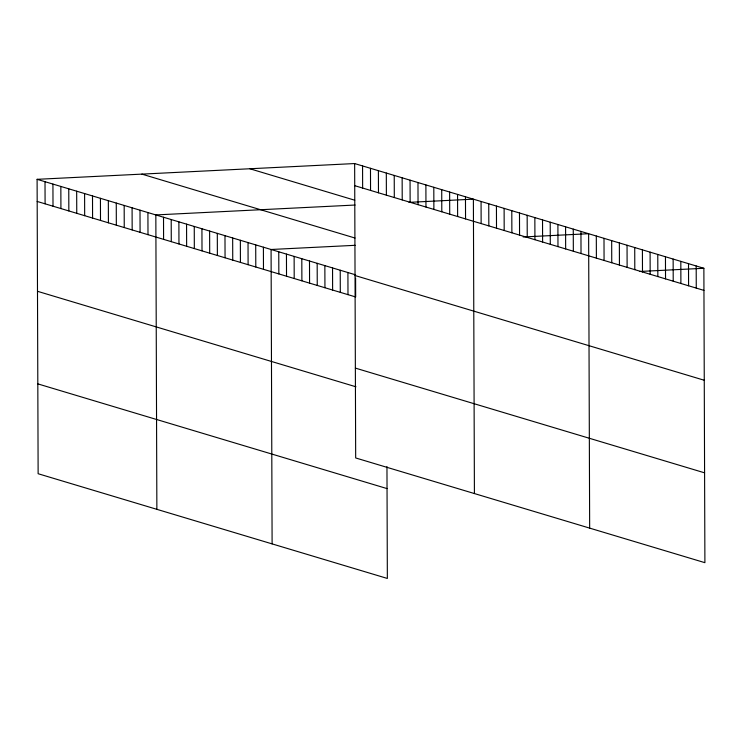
<?xml version="1.0" encoding="UTF-8"?>
<svg xmlns="http://www.w3.org/2000/svg" width="742" height="742" viewBox="0 0 742 742"><rect width="100%" height="100%" fill="white"/><g stroke="black" fill="none" stroke-linecap="round" stroke-linejoin="round"><path stroke-width="1.11" d="M386.962 466.607L387.352 578.445L38.13 473.721L37.1 179.323L354.648 163.555L703.87 268.279L704.9 562.677L355.678 457.953L354.648 163.555M355.093 205.033L155.839 214.93L156.868 509.327M408.981 202.353L473.387 199.162L474.416 493.56M355.13 245.314L271.08 249.488L272.11 543.886M523.138 236.967L588.629 233.721L589.658 528.118M639.474 271.479L703.87 268.279M354.722 185.676L703.954 290.4M249.859 168.759L354.741 200.21M141.889 174.12L355.019 238.034M37.1 179.323L355.594 274.837M355.038 275.523L704.26 380.256M37.174 201.444L355.668 296.958L355.603 278.148M355.362 368.097L704.585 472.83M37.49 291.3L355.984 386.805M37.814 383.874L387.036 488.598M696.191 265.97L696.265 288.1M688.511 263.67L688.585 285.791M680.822 261.37L680.896 283.49M673.142 259.06L673.217 281.181M665.453 256.76L665.537 278.881M657.774 254.45L657.848 276.58M650.094 252.15L650.168 274.271M642.405 249.85L642.489 271.971M634.725 247.54L634.8 269.661M627.046 245.24L627.12 267.361M619.357 242.931L619.44 265.061M611.677 240.631L611.751 262.751M603.997 238.33L604.071 260.451M596.308 236.021L596.392 258.142M580.949 231.411L581.023 253.532M573.26 229.111L573.343 251.232M565.58 226.811L565.654 248.932M557.901 224.501L557.975 246.622M550.212 222.201L550.295 244.322M542.532 219.892L542.606 242.013M534.852 217.591L534.926 239.712M527.163 215.282L527.237 237.412M519.483 212.982L519.558 235.103M511.794 210.682L511.878 232.803M504.115 208.372L504.189 230.493M496.435 206.072L496.509 228.193M488.746 203.762L488.83 225.893M481.066 201.462L481.141 223.583M465.466 196.788L465.549 218.909M457.554 194.413L457.628 216.534M449.633 192.039L449.717 214.16M441.722 189.664L441.796 211.785M433.801 187.29L433.885 209.411M425.889 184.916L425.964 207.037M417.978 182.541L418.052 204.662M410.057 180.167L410.131 202.288M402.145 177.792L402.22 199.913M394.225 175.418L394.308 197.539M386.313 173.044L386.387 195.174M378.392 170.669L378.476 192.799M370.481 168.295L370.555 190.425M362.56 165.93L362.643 188.051M347.915 272.527L347.989 294.648M340.226 270.227L340.3 292.348M332.546 267.918L332.62 290.039M324.857 265.617L324.94 287.738M317.177 263.308L317.251 285.438M309.497 261.008L309.572 283.129M301.808 258.708L301.892 280.828M294.129 256.398L294.203 278.519M286.449 254.098L286.523 276.219M278.76 251.788L278.844 273.919M263.401 247.188L263.475 269.309M255.712 244.879L255.795 266.999M248.032 242.578L248.106 264.699M240.352 240.269L240.427 262.399M232.663 237.969L232.747 260.09M224.984 235.668L225.058 257.789M217.304 233.359L217.378 255.48M209.615 231.059L209.698 253.18M201.935 228.749L202.01 250.879M194.256 226.449L194.33 248.57M186.567 224.149L186.641 246.27M178.887 221.839L178.961 243.96M171.198 219.539L171.281 241.66M163.518 217.23L163.592 239.351M147.918 212.555L148.001 234.676M140.006 210.181L140.08 232.302M132.085 207.806L132.169 229.927M124.174 205.432L124.248 227.553M116.262 203.058L116.336 225.178M108.341 200.683L108.415 222.804M100.43 198.309L100.504 220.439M92.509 195.934L92.583 218.065M84.597 193.569L84.671 215.69M76.676 191.195L76.76 213.316M68.765 188.82L68.839 210.941M60.844 186.446L60.927 208.567M52.932 184.072L53.007 206.193M45.012 181.697L45.095 203.818"/></g></svg>
